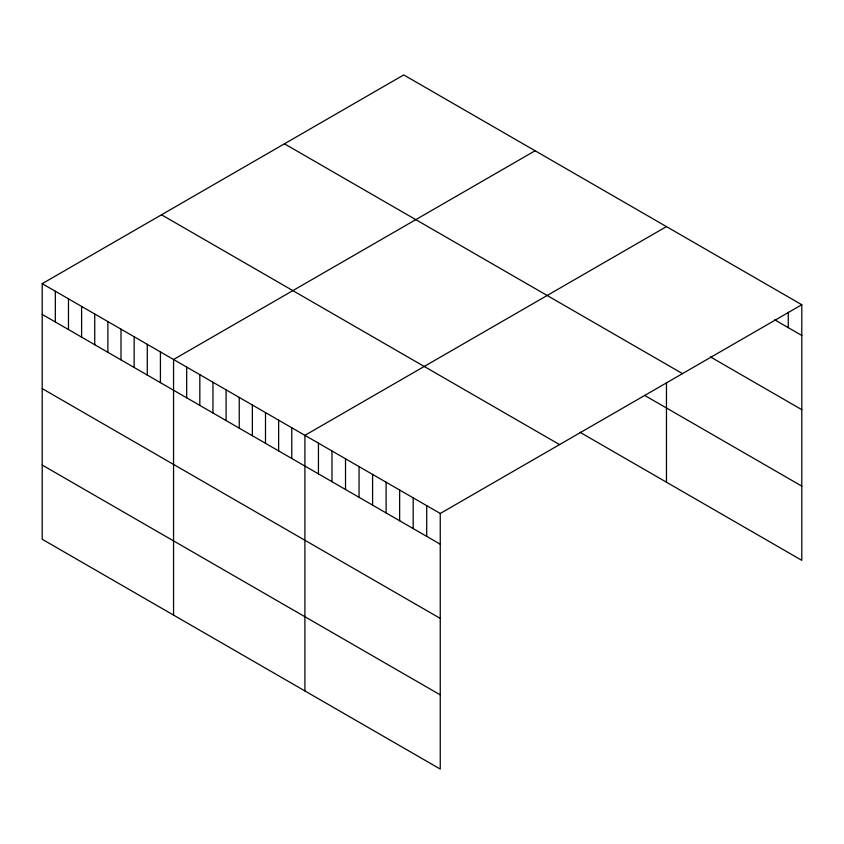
<?xml version="1.0" encoding="UTF-8"?>
<svg xmlns="http://www.w3.org/2000/svg" width="844" height="844" viewBox="0 0 844 844"><rect width="100%" height="100%" fill="white"/><g stroke="black" fill="none" stroke-linecap="round" stroke-linejoin="round"><path stroke-width="1.27" d="M42.2 283.668L440.251 513.479L440.251 769.074L42.2 539.263L42.2 283.668L403.748 74.926L801.8 304.737L801.8 560.332L579.986 432.265M535.107 150.76L173.558 359.502L173.558 615.097M666.465 226.603L304.906 435.346L304.906 690.941M440.251 513.479L801.8 304.737M774.729 319.834L801.8 335.458M710.448 356.928L801.8 409.667M284.439 143.807L682.49 373.618M644.573 395.351L801.8 486.123M161.51 214.787L559.561 444.598M42.2 314.39L440.251 544.201M42.2 388.599L440.251 618.409M42.2 465.055L440.251 694.865M788.264 312.28L788.264 327.641M666.465 382.501L666.465 482.198M426.716 505.661L426.716 536.383M413.18 497.854L413.18 528.576M399.645 490.037L399.645 520.759M386.109 482.219L386.109 512.941M372.584 474.412L372.584 505.134M359.048 466.595L359.048 497.316M345.512 458.788L345.512 489.509M331.977 450.97L331.977 481.692M318.441 443.153L318.441 473.874M291.771 427.76L291.771 458.482M278.636 420.175L278.636 450.896M265.501 412.589L265.501 443.311M252.367 405.004L252.367 435.726M239.232 397.429L239.232 428.151M226.097 389.844L226.097 420.565M212.962 382.258L212.962 412.98M199.828 374.673L199.828 405.394M186.693 367.087L186.693 397.809M160.423 351.927L160.423 382.648M147.289 344.341L147.289 375.063M134.154 336.756L134.154 367.478M121.008 329.171L121.008 359.892M107.874 321.585L107.874 352.307M94.739 314L94.739 344.721M81.604 306.414L81.604 337.136M68.469 298.839L68.469 329.561M55.335 291.254L55.335 321.975"/></g></svg>
